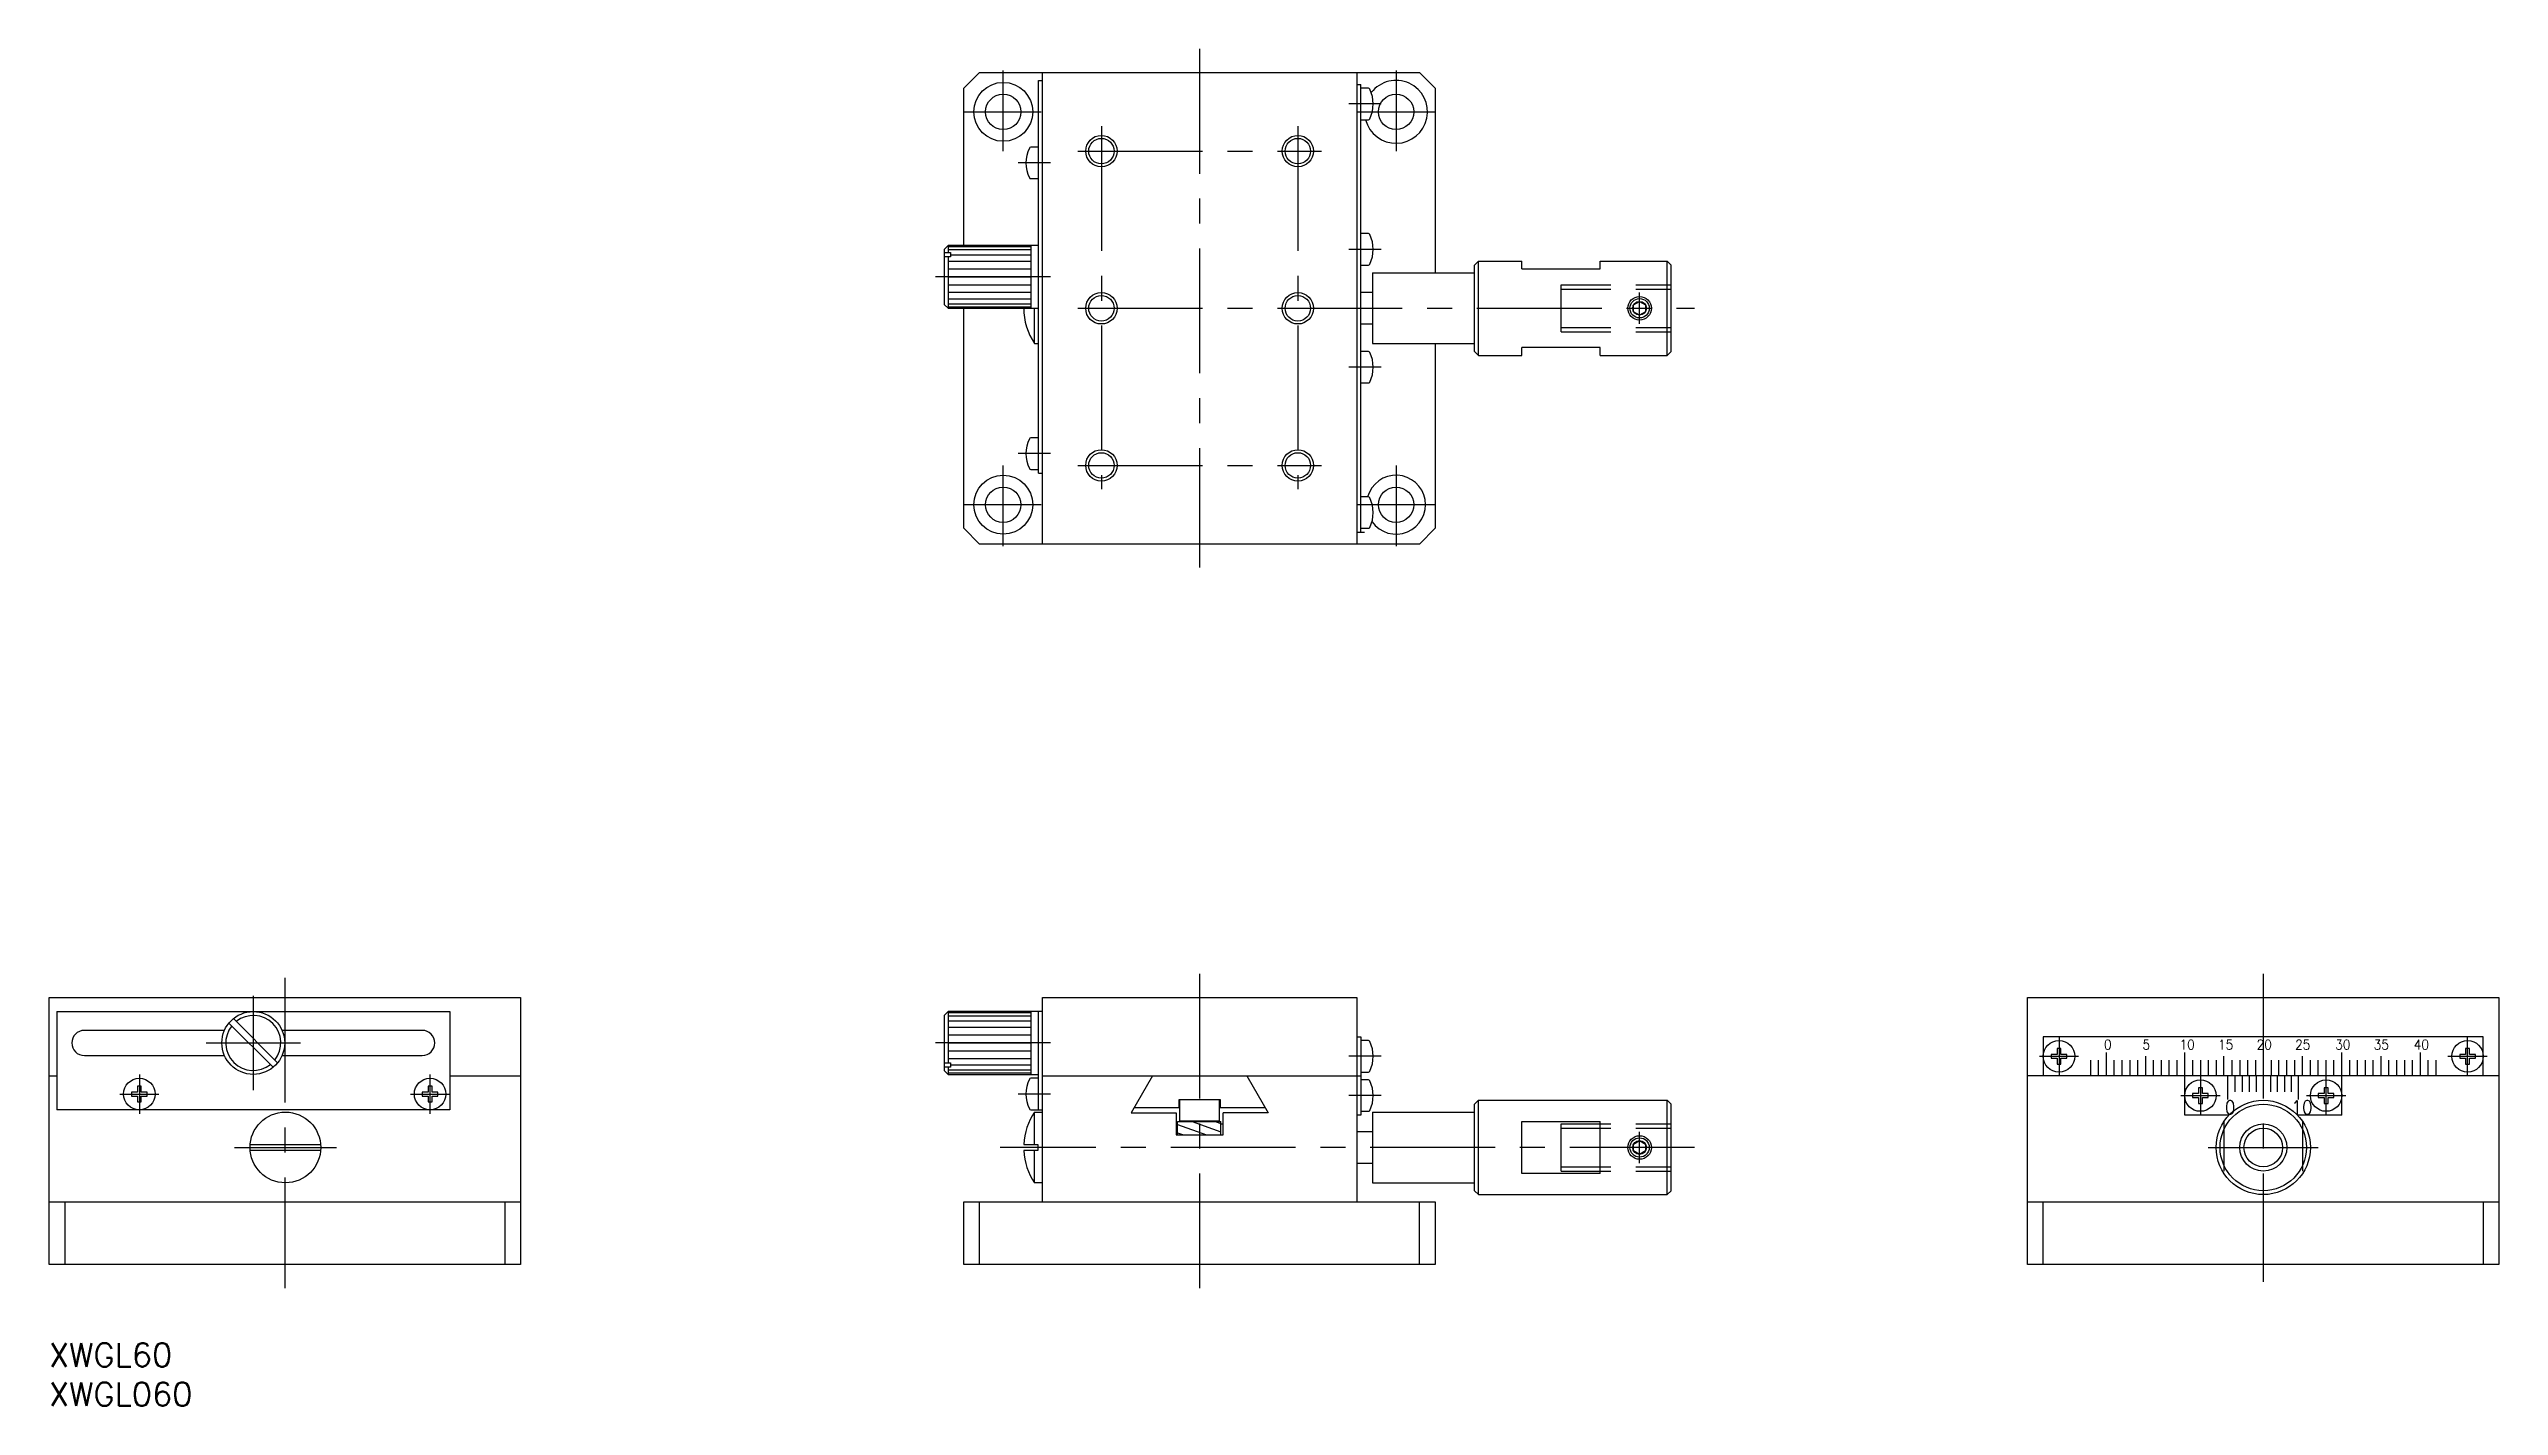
# Model space of a CAD drawing. Extents: x 0 to 312, y -8 to 165.
import ezdxf

# ---------------------------------------------------------------- set-up
doc = ezdxf.new("R2010")
doc.units = 0
doc.header["$LTSCALE"] = 0.5
doc.linetypes.add('CENTER', pattern=[50.8, 31.75, -6.35, 6.35, -6.35])
doc.linetypes.add('DASHED', pattern=[19.05, 12.7, -6.35])
for name, color, linetype in [('MSM_CENTER', 1, 'CENTER'), ('MSM_CONTINUOUS', 7, 'CONTINUOUS'), ('MSM_DASHED', 4, 'DASHED'), ('MSM_NARROW', 5, 'CONTINUOUS'), ('MSM_PART_NUMBER', 7, 'CONTINUOUS')]:
    doc.layers.add(name, color=color, linetype=linetype)
doc.styles.add('CONVERTER_11', font='txt.shx', dxfattribs={"width": 0.9})
doc.styles.get("Standard").update_dxf_attribs({"font": 'txt.shx', "height": 3, "bigfont": 'bigfont.shx'})

# ---------------------------------------------------------------- blocks, each defined once
blk = doc.blocks.new('*U2')
at = {"layer": 'MSM_PART_NUMBER'}
blk.add_text('XWGL60', height=3, dxfattribs=at).set_placement((0, -3))
blk = doc.blocks.new('*U3')
at = {"layer": 'MSM_PART_NUMBER'}
blk.add_text('XWGL060', height=3, dxfattribs=at).set_placement((0, -8))
blk = doc.blocks.new('*U4')
at = {"layer": 'MSM_CONTINUOUS', "style": 'CONVERTER_11', "width": 0.9}
blk.add_text('30', height=1.25, dxfattribs=at).set_placement((290.99, 37.37))
blk = doc.blocks.new('*U5')
at = {"layer": 'MSM_CONTINUOUS', "style": 'CONVERTER_11', "width": 0.9}
blk.add_text('10', height=1.25, dxfattribs=at).set_placement((271.18, 37.37))
blk = doc.blocks.new('*U6')
at = {"layer": 'MSM_CONTINUOUS', "style": 'CONVERTER_11', "width": 0.9}
blk.add_text('25', height=1.25, dxfattribs=at).set_placement((285.89, 37.37))
blk = doc.blocks.new('*U7')
at = {"layer": 'MSM_CONTINUOUS', "style": 'CONVERTER_11', "width": 0.9}
blk.add_text('20', height=1.25, dxfattribs=at).set_placement((280.99, 37.37))
blk = doc.blocks.new('*U8')
at = {"layer": 'MSM_CONTINUOUS', "style": 'CONVERTER_11', "width": 0.9}
blk.add_text('5', height=1.25, dxfattribs=at).set_placement((266.46, 37.37))
blk = doc.blocks.new('*U9')
at = {"layer": 'MSM_CONTINUOUS', "style": 'CONVERTER_11', "width": 0.9}
blk.add_text('35', height=1.25, dxfattribs=at).set_placement((295.89, 37.37))
blk = doc.blocks.new('*U10')
at = {"layer": 'MSM_CONTINUOUS', "style": 'CONVERTER_11', "width": 0.9}
blk.add_text('40', height=1.25, dxfattribs=at).set_placement((300.99, 37.37))
blk = doc.blocks.new('*U11')
at = {"layer": 'MSM_CONTINUOUS', "style": 'CONVERTER_11', "width": 0.9}
blk.add_text('15', height=1.25, dxfattribs=at).set_placement((276.08, 37.37))
blk = doc.blocks.new('*U12')
at = {"layer": 'MSM_CONTINUOUS', "style": 'CONVERTER_11', "width": 0.9}
blk.add_text('0', height=1.25, dxfattribs=at).set_placement((261.55, 37.37))
blk = doc.blocks.new('*U13')
at = {"layer": 'MSM_CONTINUOUS', "style": 'CONVERTER_11', "width": 0.9}
blk.add_text('0', height=1.75, dxfattribs=at).set_placement((276.94, 29.12))
blk = doc.blocks.new('*U14')
at = {"layer": 'MSM_CONTINUOUS', "style": 'CONVERTER_11', "width": 0.9}
blk.add_text('10', height=1.75, dxfattribs=at).set_placement((285.41, 29.12))

msp = doc.modelspace()

# ---------------------------------------------------------------- linework, layer by layer
at = {"layer": 'MSM_CENTER'}
for p, q in [((146.45, 164.7), (146.45, 98.7)), ((121.45, 151.7), (121.45, 161.95)), ((171.45, 161.95), (171.45, 151.7)), ((116.39, 156.7), (126.3, 156.7)), ((169.55, 157.7), (165.45, 157.7)), ((166.59, 156.7), (176.51, 156.7)), ((133.95, 154.89), (133.95, 108.7)), ((158.95, 154.89), (158.95, 108.7)), ((127.45, 150.2), (123.35, 150.2)), ((130.95, 151.7), (161.95, 151.7)), ((169.55, 139.2), (165.45, 139.2)), ((127.45, 135.7), (112.85, 135.7)), ((130.95, 131.7), (209.45, 131.7)), ((202.45, 129.7), (202.45, 133.7)), ((169.55, 124.2), (165.45, 124.2)), ((127.45, 113.2), (123.35, 113.2)), ((121.45, 101.44), (121.45, 111.7)), ((130.95, 111.7), (161.95, 111.7)), ((171.45, 111.7), (171.45, 101.44)), ((126.3, 106.7), (116.39, 106.7)), ((176.51, 106.7), (166.59, 106.7)), ((146.45, 47), (146.45, 7)), ((281.83, 47), (281.83, 7.8)), ((26, 44.2), (26, 32.2)), ((30, 46.5), (30, 7)), ((20, 38.2), (32, 38.2)), ((127.45, 38.2), (112.85, 38.2)), ((255.83, 39), (255.83, 34)), ((307.83, 34), (307.83, 39)), ((169.55, 36.5), (165.45, 36.5)), ((253.33, 36.5), (258.33, 36.5)), ((305.33, 36.5), (310.33, 36.5)), ((9, 31.7), (14, 31.7)), ((11.5, 34.2), (11.5, 29.2)), ((46, 31.7), (51, 31.7)), ((48.5, 29.2), (48.5, 34.2)), ((127.45, 31.7), (123.35, 31.7)), ((169.55, 31.5), (165.45, 31.5)), ((271.33, 31.5), (276.33, 31.5)), ((273.83, 34), (273.83, 29)), ((287.33, 31.5), (292.33, 31.5)), ((289.83, 29), (289.83, 34)), ((202.45, 22.9), (202.45, 26.9)), ((23.59, 24.9), (36.59, 24.9)), ((209.45, 24.9), (121.06, 24.9)), ((274.83, 24.9), (288.83, 24.9))]:
    msp.add_line(p, q, dxfattribs=at)
at = {"layer": 'MSM_CONTINUOUS'}
for p, q in [((116.45, 159.7), (118.45, 161.7)), ((116.45, 139.7), (116.45, 159.7)), ((118.45, 161.7), (174.45, 161.7)), ((125.95, 160.7), (126.45, 160.7)), ((125.95, 110.7), (125.95, 160.7)), ((126.45, 101.7), (126.45, 161.7)), ((166.45, 161.7), (166.45, 101.7)), ((166.45, 160.2), (166.95, 160.2)), ((166.95, 103.2), (166.95, 160.2)), ((167.94, 159.7), (166.95, 159.7)), ((174.45, 161.7), (176.45, 159.7)), ((176.45, 159.7), (176.45, 136.2)), ((166.95, 155.7), (167.94, 155.7)), ((125.95, 152.2), (124.96, 152.2)), ((124.96, 148.2), (125.95, 148.2)), ((167.94, 141.2), (166.95, 141.2)), ((113.95, 139.2), (114.45, 139.7)), ((113.95, 139.2), (113.95, 132.2)), ((113.95, 138.79), (114.75, 138.79)), ((114.75, 138.23), (113.95, 138.23)), ((125.95, 139.7), (114.45, 139.7)), ((114.45, 139.7), (114.45, 138.79)), ((114.45, 138.23), (114.45, 131.7)), ((114.75, 138.79), (114.75, 138.23)), ((124.95, 139.7), (124.95, 131.7)), ((181.45, 137.2), (181.95, 137.7)), ((181.95, 125.7), (181.95, 137.7)), ((181.95, 137.7), (187.45, 137.7)), ((187.45, 136.7), (187.45, 137.7)), ((197.45, 137.7), (205.95, 137.7)), ((197.45, 136.7), (197.45, 137.7)), ((205.95, 137.7), (206.45, 137.2)), ((205.95, 125.7), (205.95, 137.7)), ((166.95, 137.2), (167.94, 137.2)), ((168.45, 136.2), (181.45, 136.2)), ((168.45, 136.2), (168.45, 127.2)), ((181.45, 126.2), (181.45, 137.2)), ((187.45, 136.7), (197.45, 136.7)), ((206.45, 126.2), (206.45, 137.2)), ((114.45, 131.7), (113.95, 132.2)), ((114.45, 131.7), (125.95, 131.7)), ((116.45, 103.7), (116.45, 131.7)), ((125.45, 127.2), (125.45, 131.7)), ((168.45, 133.7), (166.95, 133.7)), ((201.69, 132.14), (202.45, 132.58)), ((201.69, 131.26), (201.69, 132.14)), ((202.45, 130.82), (201.69, 131.26)), ((202.45, 132.58), (203.21, 132.14)), ((203.21, 131.26), (202.45, 130.82)), ((203.21, 132.14), (203.21, 131.26)), ((166.95, 129.7), (168.45, 129.7)), ((125.45, 127.2), (125.95, 127.2)), ((167.94, 126.2), (166.95, 126.2)), ((168.45, 127.2), (181.45, 127.2)), ((176.45, 127.2), (176.45, 103.7)), ((181.45, 126.2), (181.95, 125.7)), ((181.95, 125.7), (187.45, 125.7)), ((197.45, 126.7), (187.45, 126.7)), ((187.45, 125.7), (187.45, 126.7)), ((197.45, 125.7), (197.45, 126.7)), ((197.45, 125.7), (205.95, 125.7)), ((206.45, 126.2), (205.95, 125.7)), ((166.95, 122.2), (167.94, 122.2)), ((125.95, 115.2), (124.96, 115.2)), ((124.96, 111.2), (125.95, 111.2)), ((125.95, 110.7), (126.45, 110.7)), ((167.94, 107.7), (166.95, 107.7)), ((116.45, 103.7), (118.45, 101.7)), ((166.45, 103.2), (167.45, 103.2)), ((166.95, 103.7), (167.94, 103.7)), ((174.45, 101.7), (176.45, 103.7)), ((174.45, 101.7), (118.45, 101.7)), ((0, 10), (0, 44)), ((0, 44), (60, 44)), ((60, 44), (60, 10)), ((126.45, 44), (166.45, 44)), ((126.45, 18), (126.45, 44)), ((166.45, 44), (166.45, 18)), ((251.83, 10), (251.83, 44)), ((251.83, 44), (311.83, 44)), ((311.83, 44), (311.83, 10)), ((1, 42.2), (1, 29.7)), ((1, 42.2), (51, 42.2)), ((28.53, 35.1), (22.9, 40.73)), ((23.47, 41.3), (29.1, 35.67)), ((51, 42.2), (51, 29.7)), ((113.95, 41.7), (114.45, 42.2)), ((113.95, 41.7), (113.95, 34.7)), ((126.45, 42.2), (114.45, 42.2)), ((114.45, 42.2), (114.45, 35.67)), ((124.95, 42.2), (124.95, 34.2)), ((125.95, 29.7), (125.95, 42.2)), ((22.33, 39.8), (4.5, 39.8)), ((47.5, 39.8), (29.67, 39.8)), ((166.45, 39), (166.95, 39)), ((166.95, 39), (166.95, 29)), ((167.94, 38.5), (166.95, 38.5)), ((309.83, 39), (253.83, 39)), ((253.83, 39), (253.83, 34)), ((255.58, 37.5), (255.58, 36.75)), ((256.08, 37.5), (255.58, 37.5)), ((256.08, 36.75), (256.08, 37.5)), ((308.08, 37.5), (307.58, 37.5)), ((307.58, 37.5), (307.58, 36.75)), ((308.08, 36.75), (308.08, 37.5)), ((309.83, 34), (309.83, 39)), ((4.5, 36.6), (22.33, 36.6)), ((29.67, 36.6), (47.5, 36.6)), ((113.95, 35.67), (114.75, 35.67)), ((114.75, 35.1), (113.95, 35.1)), ((114.45, 34.2), (113.95, 34.7)), ((114.45, 35.1), (114.45, 34.2)), ((114.75, 35.67), (114.75, 35.1)), ((166.95, 34.5), (167.94, 34.5)), ((254.83, 36.75), (254.83, 36.25)), ((255.58, 36.75), (254.83, 36.75)), ((254.83, 36.25), (255.58, 36.25)), ((255.58, 36.25), (255.58, 35.5)), ((255.58, 35.5), (256.08, 35.5)), ((256.83, 36.75), (256.08, 36.75)), ((256.08, 35.5), (256.08, 36.25)), ((256.08, 36.25), (256.83, 36.25)), ((256.83, 36.25), (256.83, 36.75)), ((259.83, 36), (259.83, 34)), ((260.83, 36), (260.83, 34)), ((261.83, 37), (261.83, 34)), ((262.83, 36), (262.83, 34)), ((263.83, 36), (263.83, 34)), ((264.83, 36), (264.83, 34)), ((265.83, 36), (265.83, 34)), ((266.83, 36.5), (266.83, 34)), ((267.83, 36), (267.83, 34)), ((268.83, 36), (268.83, 34)), ((269.83, 36), (269.83, 34)), ((270.83, 36), (270.83, 34)), ((271.83, 29), (271.83, 37)), ((272.83, 36), (272.83, 34)), ((273.83, 36), (273.83, 34)), ((274.83, 36), (274.83, 34)), ((275.83, 36), (275.83, 34)), ((276.83, 34), (276.83, 36.5)), ((277.83, 36), (277.83, 34)), ((278.83, 36), (278.83, 34)), ((279.83, 36), (279.83, 34)), ((280.83, 36), (280.83, 34)), ((281.83, 37), (281.83, 31.5)), ((282.83, 36), (282.83, 34)), ((283.83, 34), (283.83, 36)), ((284.83, 34), (284.83, 36)), ((285.83, 34), (285.83, 36)), ((286.83, 34), (286.83, 36.5)), ((287.83, 34), (287.83, 36)), ((288.83, 34), (288.83, 36)), ((289.83, 34), (289.83, 36)), ((290.83, 34), (290.83, 36)), ((291.83, 29), (291.83, 37)), ((292.83, 34), (292.83, 36)), ((293.83, 34), (293.83, 36)), ((294.83, 34), (294.83, 36)), ((295.83, 34), (295.83, 36)), ((296.83, 34), (296.83, 36.5)), ((297.83, 34), (297.83, 36)), ((298.83, 34), (298.83, 36)), ((299.83, 34), (299.83, 36)), ((300.83, 34), (300.83, 36)), ((301.83, 34), (301.83, 37)), ((302.83, 34), (302.83, 36)), ((303.83, 34), (303.83, 36)), ((307.58, 36.75), (306.83, 36.75)), ((306.83, 36.75), (306.83, 36.25)), ((306.83, 36.25), (307.58, 36.25)), ((307.58, 36.25), (307.58, 35.5)), ((307.58, 35.5), (308.08, 35.5)), ((308.83, 36.75), (308.08, 36.75)), ((308.08, 35.5), (308.08, 36.25)), ((308.08, 36.25), (308.83, 36.25)), ((308.83, 36.25), (308.83, 36.75)), ((0, 34), (1, 34)), ((10.5, 31.95), (10.5, 31.45)), ((11.25, 31.95), (10.5, 31.95)), ((10.5, 31.45), (11.25, 31.45)), ((11.25, 32.7), (11.25, 31.95)), ((11.75, 32.7), (11.25, 32.7)), ((11.25, 31.45), (11.25, 30.7)), ((11.75, 31.95), (11.75, 32.7)), ((12.5, 31.95), (11.75, 31.95)), ((11.75, 31.45), (12.5, 31.45)), ((11.75, 30.7), (11.75, 31.45)), ((12.5, 31.45), (12.5, 31.95)), ((48.25, 31.95), (47.5, 31.95)), ((47.5, 31.95), (47.5, 31.45)), ((47.5, 31.45), (48.25, 31.45)), ((48.75, 32.7), (48.25, 32.7)), ((48.25, 32.7), (48.25, 31.95)), ((48.25, 31.45), (48.25, 30.7)), ((48.75, 31.95), (48.75, 32.7)), ((49.5, 31.95), (48.75, 31.95)), ((48.75, 30.7), (48.75, 31.45)), ((48.75, 31.45), (49.5, 31.45)), ((49.5, 31.45), (49.5, 31.95)), ((51, 34), (60, 34)), ((114.45, 34.2), (125.93, 34.2)), ((125.95, 33.7), (124.96, 33.7)), ((126.45, 34), (166.95, 34)), ((140.45, 34), (137.74, 29.3)), ((152.45, 34), (155.16, 29.3)), ((167.94, 33.5), (166.95, 33.5)), ((311.83, 34), (251.83, 34)), ((273.58, 31.75), (272.83, 31.75)), ((272.83, 31.75), (272.83, 31.25)), ((272.83, 31.25), (273.58, 31.25)), ((274.08, 32.5), (273.58, 32.5)), ((273.58, 32.5), (273.58, 31.75)), ((273.58, 31.25), (273.58, 30.5)), ((274.08, 31.75), (274.08, 32.5)), ((274.83, 31.75), (274.08, 31.75)), ((274.08, 30.5), (274.08, 31.25)), ((274.08, 31.25), (274.83, 31.25)), ((274.83, 31.25), (274.83, 31.75)), ((277.33, 31), (277.33, 34)), ((278.23, 34), (278.23, 32)), ((279.13, 34), (279.13, 32)), ((280.03, 34), (280.03, 32)), ((280.93, 34), (280.93, 32)), ((282.73, 34), (282.73, 32)), ((283.63, 32), (283.63, 34)), ((284.53, 34), (284.53, 32)), ((285.43, 32), (285.43, 34)), ((286.33, 31), (286.33, 34)), ((288.83, 31.75), (288.83, 31.25)), ((289.58, 31.75), (288.83, 31.75)), ((288.83, 31.25), (289.58, 31.25)), ((289.58, 32.5), (289.58, 31.75)), ((290.08, 32.5), (289.58, 32.5)), ((289.58, 31.25), (289.58, 30.5)), ((290.08, 31.75), (290.08, 32.5)), ((290.83, 31.75), (290.08, 31.75)), ((290.08, 31.25), (290.83, 31.25)), ((290.08, 30.5), (290.08, 31.25)), ((290.83, 31.25), (290.83, 31.75)), ((51, 29.7), (1, 29.7)), ((11.25, 30.7), (11.75, 30.7)), ((48.25, 30.7), (48.75, 30.7)), ((124.96, 29.7), (126.45, 29.7)), ((125.43, 29.4), (126.45, 29.4)), ((125.43, 25.3), (125.43, 29.4)), ((137.74, 29.3), (143.45, 29.3)), ((138.14, 30), (143.85, 30)), ((143.45, 29.3), (143.45, 26.5)), ((143.65, 28.22), (149.15, 28.22)), ((143.65, 26.5), (143.65, 28.22)), ((143.85, 31), (149.05, 31)), ((143.85, 30), (143.85, 31)), ((143.95, 28.22), (143.95, 31)), ((143.95, 28.3), (148.95, 28.3)), ((148.95, 31), (148.95, 28.22)), ((149.05, 31), (149.05, 30)), ((149.05, 30), (154.76, 30)), ((149.15, 26.5), (149.15, 28.22)), ((149.45, 26.5), (149.45, 29.3)), ((155.16, 29.3), (149.45, 29.3)), ((166.95, 29), (166.45, 29)), ((166.95, 29.5), (167.94, 29.5)), ((168.45, 29.4), (181.45, 29.4)), ((168.45, 29.4), (168.45, 20.4)), ((181.45, 30.4), (181.95, 30.9)), ((181.45, 19.4), (181.45, 30.4)), ((181.95, 18.9), (181.95, 30.9)), ((181.95, 30.9), (205.95, 30.9)), ((187.45, 28.22), (197.45, 28.22)), ((187.45, 21.58), (187.45, 28.22)), ((197.45, 21.58), (197.45, 28.22)), ((205.95, 18.9), (205.95, 30.9)), ((205.95, 30.9), (206.45, 30.4)), ((206.45, 19.4), (206.45, 30.4)), ((277.45, 29), (271.83, 29)), ((273.58, 30.5), (274.08, 30.5)), ((291.83, 29), (286.21, 29)), ((289.58, 30.5), (290.08, 30.5)), ((25.6, 25.3), (34.57, 25.3)), ((124.06, 25.3), (125.85, 25.3)), ((125.85, 25.3), (125.85, 24.5)), ((143.45, 26.5), (149.45, 26.5)), ((149.15, 27.9), (149.45, 27.9)), ((168.45, 26.9), (166.45, 26.9)), ((201.69, 25.34), (202.45, 25.78)), ((201.69, 24.46), (201.69, 25.34)), ((202.45, 25.78), (203.21, 25.34)), ((203.21, 25.34), (203.21, 24.46)), ((34.57, 24.5), (25.6, 24.5)), ((125.85, 24.5), (124.06, 24.5)), ((125.43, 20.4), (125.43, 24.5)), ((166.45, 22.9), (168.45, 22.9)), ((202.45, 24.02), (201.69, 24.46)), ((203.21, 24.46), (202.45, 24.02)), ((126.45, 20.4), (125.43, 20.4)), ((168.45, 20.4), (181.45, 20.4)), ((181.45, 19.4), (181.95, 18.9)), ((181.95, 18.9), (205.95, 18.9)), ((197.45, 21.58), (187.45, 21.58)), ((206.45, 19.4), (205.95, 18.9)), ((0, 18), (60, 18)), ((2, 18), (2, 10)), ((58, 18), (58, 10)), ((116.45, 18), (176.45, 18)), ((116.45, 10), (116.45, 18)), ((118.45, 10), (118.45, 18)), ((174.45, 10), (174.45, 18)), ((176.45, 18), (176.45, 10)), ((251.83, 18), (311.83, 18)), ((253.83, 10), (253.83, 18)), ((309.83, 18), (309.83, 10)), ((60, 10), (0, 10)), ((176.45, 10), (116.45, 10)), ((311.83, 10), (251.83, 10))]:
    msp.add_line(p, q, dxfattribs=at)
for centre, radius in [((121.45, 156.7), 3.75), ((121.45, 156.7), 2.25), ((171.45, 156.7), 2.25), ((133.95, 151.7), 1.62), ((158.95, 151.7), 1.62), ((133.95, 131.7), 1.62), ((158.95, 131.7), 1.62), ((202.45, 131.7), 1.23), ((202.45, 131.7), 0.88), ((133.95, 111.7), 1.62), ((158.95, 111.7), 1.62), ((121.45, 106.7), 3.75), ((121.45, 106.7), 2.25), ((171.45, 106.7), 2.25), ((26, 38.2), 4), ((255.83, 36.5), 2), ((307.83, 36.5), 2), ((11.5, 31.7), 2), ((48.5, 31.7), 2), ((273.83, 31.5), 2), ((289.83, 31.5), 2), ((30.09, 24.9), 4.5), ((281.83, 24.9), 6), ((281.83, 24.9), 5.5), ((202.45, 24.9), 1.23), ((202.45, 24.9), 0.88), ((281.83, 24.9), 2.46)]:
    msp.add_circle(centre, radius, dxfattribs=at)
for centre, radius, start, end in [((171.45, 156.7), 4, 194.4775, 142.0147), ((167.94, 159.5), 0.2, 25.6716, 90), ((164.19, 157.7), 4.35, 334.3284, 25.6716), ((167.94, 155.9), 0.2, 270, 334.3284), ((128.7, 150.2), 4.35, 154.3284, 205.6716), ((124.96, 152), 0.2, 90, 154.3284), ((124.96, 148.4), 0.2, 205.6716, 270), ((167.94, 141), 0.2, 25.6716, 90), ((164.19, 139.2), 4.35, 334.3284, 25.6716), ((167.94, 137.4), 0.2, 270, 334.3284), ((132.06, 131.7), 8, 180, 214.2289), ((167.94, 126), 0.2, 25.6716, 90), ((164.19, 124.2), 4.35, 334.3284, 25.6716), ((167.94, 122.4), 0.2, 270, 334.3284), ((128.7, 113.2), 4.35, 154.3284, 205.6716), ((124.96, 115), 0.2, 90, 154.3284), ((124.96, 111.4), 0.2, 205.6716, 270), ((171.45, 106.7), 3.75, 215.3238, 164.534), ((167.94, 107.5), 0.2, 25.6716, 90), ((164.19, 105.7), 4.35, 334.3284, 25.6716), ((167.94, 103.9), 0.2, 270, 334.3284), ((26, 38.2), 3.5, 321.5624, 128.4376), ((4.5, 38.2), 1.6, 90, 270), ((26, 38.2), 3.5, 141.5624, 308.4376), ((47.5, 38.2), 1.6, 270, 90), ((167.94, 38.3), 0.2, 25.6716, 90), ((164.19, 36.5), 4.35, 334.3284, 25.6716), ((167.94, 34.7), 0.2, 270, 334.3284), ((128.7, 31.7), 4.35, 154.3284, 205.6716), ((124.96, 33.5), 0.2, 90, 154.3284), ((167.94, 33.3), 0.2, 25.6716, 90), ((164.19, 31.5), 4.35, 334.3284, 25.6716), ((132.05, 24.9), 8, 145.7711, 177.134), ((124.96, 29.9), 0.2, 205.6716, 270), ((167.94, 29.7), 0.2, 270, 334.3284), ((132.05, 24.9), 8, 182.866, 214.2289)]:
    msp.add_arc(centre, radius, start, end, dxfattribs=at)
at = {"layer": 'MSM_DASHED'}
for p, q in [((192.45, 134.7), (206.45, 134.7)), ((192.45, 128.7), (192.45, 134.7)), ((192.45, 134.15), (206.45, 134.15)), ((192.45, 129.24), (206.45, 129.24)), ((192.45, 128.7), (206.45, 128.7)), ((276.83, 28.22), (276.83, 21.58)), ((286.83, 28.22), (286.83, 21.58)), ((192.45, 21.9), (192.45, 27.9)), ((192.45, 27.9), (206.45, 27.9)), ((192.45, 27.36), (206.45, 27.36)), ((192.45, 22.44), (206.45, 22.44)), ((192.45, 21.9), (206.45, 21.9))]:
    msp.add_line(p, q, dxfattribs=at)
at = {"layer": 'MSM_NARROW'}
for p, q in [((114.45, 139.56), (124.95, 139.56)), ((114.45, 139.16), (124.95, 139.16)), ((114.45, 137.7), (124.95, 137.7)), ((114.75, 138.52), (124.95, 138.52)), ((114.45, 136.73), (124.95, 136.73)), ((114.45, 135.7), (124.95, 135.7)), ((124.95, 134.66), (114.45, 134.66)), ((124.95, 133.7), (114.45, 133.7)), ((124.95, 132.87), (114.45, 132.87)), ((124.95, 132.23), (114.45, 132.23)), ((124.95, 131.83), (114.45, 131.83)), ((114.45, 42.06), (124.95, 42.06)), ((114.45, 41.66), (124.95, 41.66)), ((114.45, 41.03), (124.95, 41.03)), ((114.45, 40.2), (124.95, 40.2)), ((114.45, 39.24), (124.95, 39.24)), ((114.45, 38.2), (124.95, 38.2)), ((124.95, 37.16), (114.45, 37.16)), ((124.95, 36.2), (114.45, 36.2)), ((124.95, 34.74), (114.45, 34.74)), ((124.95, 34.34), (114.45, 34.34)), ((124.95, 35.37), (114.75, 35.37)), ((145.5, 28.22), (149.15, 26.9)), ((148.42, 28.22), (149.15, 27.96)), ((143.65, 27.83), (147.31, 26.5)), ((143.65, 26.77), (144.39, 26.5))]:
    msp.add_line(p, q, dxfattribs=at)
for centre, radius in [((133.95, 151.7), 2), ((158.95, 151.7), 2), ((133.95, 131.7), 2), ((158.95, 131.7), 2), ((202.45, 131.7), 1.5), ((133.95, 111.7), 2), ((158.95, 111.7), 2), ((202.45, 24.9), 1.5), ((281.83, 24.9), 3)]:
    msp.add_circle(centre, radius, dxfattribs=at)

# ---------------------------------------------------------------- block references
at = {"layer": 'MSM_CONTINUOUS'}
for name in ['*U12', '*U8', '*U5', '*U11', '*U7', '*U6', '*U4', '*U9', '*U10', '*U13', '*U14', '*U2', '*U3']:
    msp.add_blockref(name, (0, 0), dxfattribs=at)

doc.saveas('drawing.dxf')
